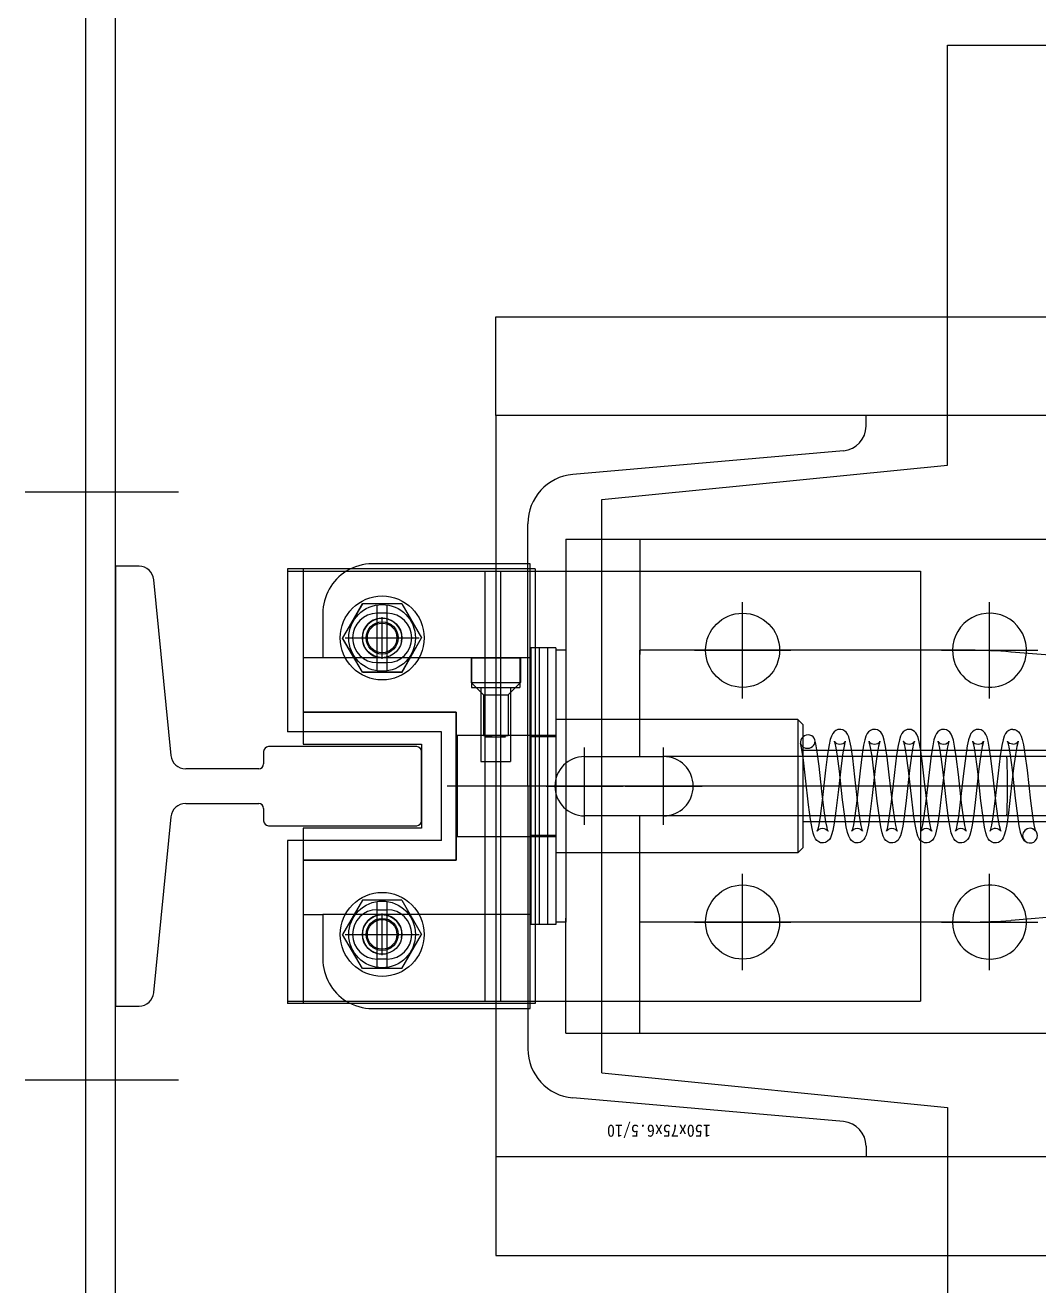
# Model space of a CAD drawing. Header units: millimetres. Extents: x -47382 to 204618, y -51045 to 127155.
# Drawn here: x 137645.2 to 137850.4, y 28270.8 to 28525.9 of the extents above; entities that cross this region are included whole.
import ezdxf

# ---------------------------------------------------------------- set-up
doc = ezdxf.new("R2010")
doc.units = ezdxf.units.MM
doc.header["$LTSCALE"] = 300
doc.header["$MEASUREMENT"] = 0
doc.layers.get('0').update_dxf_attribs({"linetype": 'CONTINUOUS'})
doc.layers.add('A-DETL-PEN8', color=8, linetype='CONTINUOUS')
doc.styles.get("Standard").update_dxf_attribs({"font": ''})
doc.styles.get('Standard').set_extended_font_data('DotumChe')

# ---------------------------------------------------------------- blocks, each defined once
blk = doc.blocks.new('G$C69974227')
at = {"layer": 'A-DETL-PEN8'}
for p, q in [((2727.27, 3689.44, 51500), (2727.27, 4300.43, 51500)), ((2733.27, 3689.44, 51500), (2733.27, 4300.43, 51500)), ((2901.77, 4065.44, 51500), (2901.77, 4150.44, 51500)), ((2810.27, 4075.44, 51500), (2810.27, 4095.44, 51500)), ((2810.27, 4095.44, 51500), (5150.27, 4095.44, 51500)), ((5150.27, 4075.44, 51500), (2810.27, 4075.44, 51500)), ((2885.27, 4075.44, 51500), (2810.27, 4075.44, 51500)), ((2810.27, 4075.44, 51500), (2810.27, 3925.44, 51500)), ((2885.27, 4073.3, 51500), (2885.27, 4075.44, 51500)), ((2880.71, 4068.32, 51500), (2825.9, 4063.52, 51500)), ((2831.77, 4058.44, 51500), (2901.77, 4065.44, 51500)), ((2746.02, 4059.94, 51500), (2714.98, 4059.94, 51500)), ((2816.77, 4000.44, 51500), (2816.77, 4053.56, 51500)), ((2824.47, 4050.44, 51500), (2824.47, 4043.94, 51500)), ((2824.47, 4050.44, 51500), (2839.47, 4050.44, 51500)), ((2839.47, 4050.44, 51500), (2839.47, 4043.94, 51500)), ((2839.47, 4050.44, 51500), (2924.47, 4050.44, 51500)), ((2733.27, 4044.94, 51500), (2733.27, 3955.94, 51500)), ((2738.05, 4044.94, 51500), (2733.27, 4044.94, 51500)), ((2771.27, 4044.44, 51500), (2768.07, 4044.44, 51500)), ((2768.07, 4044.44, 51500), (2768.07, 4043.94, 51500)), ((2768.07, 4043.94, 51500), (2808.07, 4043.94, 51500)), ((2768.07, 4043.94, 51500), (2768.07, 4011.44, 51500)), ((2780.91, 4044.44, 51500), (2771.27, 4044.44, 51500)), ((2771.27, 4044.44, 51500), (2771.27, 4043.94, 51500)), ((2771.27, 4043.94, 51500), (2771.27, 4011.44, 51500)), ((2817.27, 4044.44, 51500), (2780.91, 4044.44, 51500)), ((2817.27, 4045.44, 51500), (2785.27, 4045.44, 51500)), ((2808.07, 4043.94, 51500), (2808.07, 3956.94, 51500)), ((2808.07, 4043.94, 51500), (2896.27, 4043.94, 51500)), ((2811.27, 4043.94, 51500), (2811.27, 3956.94, 51500)), ((2817.27, 4043.94, 51500), (2817.27, 4045.44, 51500)), ((2818.27, 4044.44, 51500), (2817.27, 4044.44, 51500)), ((2817.27, 3956.94, 51500), (2817.27, 4043.94, 51500)), ((2818.27, 4044.44, 51500), (2818.27, 4043.94, 51500)), ((2818.27, 4043.94, 51500), (2818.27, 3956.94, 51500)), ((2824.47, 4043.94, 51500), (2824.47, 4027.12, 51500)), ((2839.47, 4043.94, 51500), (2839.47, 4027.12, 51500)), ((2896.27, 4043.94, 51500), (2896.27, 3956.94, 51500)), ((2744.51, 4006.65, 51500), (2741.03, 4042.23, 51500)), ((2783.27, 4037.37, 51500), (2779.27, 4030.44, 51500)), ((2783.24, 4037.35, 51500), (2779.27, 4030.41, 51500)), ((2783.24, 4037.35, 51500), (2791.24, 4037.38, 51500)), ((2791.27, 4037.37, 51500), (2783.27, 4037.37, 51500)), ((2786.27, 4023.94, 51500), (2786.27, 4036.94, 51500)), ((2788.27, 4023.94, 51500), (2788.27, 4036.94, 51500)), ((2791.24, 4037.38, 51500), (2795.27, 4030.47, 51500)), ((2791.27, 4037.37, 51500), (2795.27, 4030.44, 51500)), ((2860.27, 4018.19, 51500), (2860.27, 4037.69, 51500)), ((2910.27, 4018.19, 51500), (2910.27, 4037.69, 51500)), ((2775.27, 4035.44, 51500), (2775.27, 4026.44, 51500)), ((2788.27, 4035.44, 51500), (2786.27, 4035.44, 51500)), ((2787.27, 4026.21, 51500), (2787.27, 4034.66, 51500)), ((2783.27, 4023.51, 51500), (2779.27, 4030.44, 51500)), ((2783.3, 4023.49, 51500), (2779.27, 4030.41, 51500)), ((2779.77, 4030.44, 51500), (2792.77, 4030.44, 51500)), ((2781.77, 4030.44, 51500), (2794.77, 4030.44, 51500)), ((2783.04, 4030.44, 51500), (2791.49, 4030.44, 51500)), ((2791.27, 4023.51, 51500), (2795.27, 4030.44, 51500)), ((2791.3, 4023.52, 51500), (2795.27, 4030.47, 51500)), ((2810.27, 4028.54, 51500), (2810.27, 4003.34, 51500)), ((2819.07, 4028.44, 51500), (2817.37, 4028.44, 51500)), ((2817.37, 4028.44, 51500), (2817.37, 3972.44, 51500)), ((2820.77, 4028.44, 51500), (2819.07, 4028.44, 51500)), ((2819.07, 4028.44, 51500), (2819.07, 3972.44, 51500)), ((2819.07, 4028.44, 51500), (2819.07, 3972.44, 51500)), ((2820.77, 4028.44, 51500), (2820.77, 3972.44, 51500)), ((2820.77, 4028.44, 51500), (2820.77, 3972.44, 51500)), ((2822.47, 4028.44, 51500), (2820.77, 4028.44, 51500)), ((2822.47, 4028.44, 51500), (2822.47, 4001.97, 51500)), ((2775.27, 4026.44, 51500), (2771.27, 4026.44, 51500)), ((2771.27, 4026.44, 51500), (2771.27, 4015.44, 51500)), ((2817.27, 4026.44, 51500), (2775.27, 4026.44, 51500)), ((2805.27, 4026.44, 51500), (2805.27, 4021.44, 51500)), ((2805.37, 4026.44, 51500), (2814.8, 4026.44, 51500)), ((2805.37, 4026.44, 51500), (2805.37, 4020.44, 51500)), ((2814.8, 4026.44, 51500), (2815.17, 4026.44, 51500)), ((2815.17, 4026.44, 51500), (2815.17, 4020.44, 51500)), ((2815.27, 4026.44, 51500), (2815.27, 4021.44, 51500)), ((2822.47, 4027.94, 51500), (2822.47, 4013.62, 51500)), ((2824.47, 4027.94, 51500), (2822.47, 4027.94, 51500)), ((2824.47, 4027.94, 51500), (2824.47, 3987.25, 51500)), ((2839.47, 4006.44, 51500), (2839.47, 4027.94, 51500)), ((2896.27, 4027.94, 51500), (2839.47, 4027.94, 51500)), ((2850.52, 4027.94, 51500), (2870.02, 4027.94, 51500)), ((2906.31, 4027.94, 51500), (2896.27, 4027.94, 51500)), ((2900.52, 4027.94, 51500), (2920.02, 4027.94, 51500)), ((2940.47, 4025.44, 51500), (2914.62, 4027.59, 51500)), ((2791.27, 4023.51, 51500), (2783.27, 4023.51, 51500)), ((2783.3, 4023.49, 51500), (2791.3, 4023.52, 51500)), ((2786.27, 4025.44, 51500), (2788.27, 4025.44, 51500)), ((2807.77, 4018.94, 51500), (2805.27, 4021.44, 51500)), ((2805.27, 4021.44, 51500), (2814.66, 4021.44, 51500)), ((2805.88, 4021.44, 51500), (2815.27, 4021.44, 51500)), ((2812.77, 4018.94, 51500), (2815.27, 4021.44, 51500)), ((2805.37, 4020.44, 51500), (2814.8, 4020.44, 51500)), ((2807.27, 4020.44, 51500), (2807.27, 4005.44, 51500)), ((2807.27, 4019.44, 51500), (2807.27, 4010.69, 51500)), ((2807.77, 4018.94, 51500), (2807.77, 4010.69, 51500)), ((2807.77, 4018.94, 51500), (2812.46, 4018.94, 51500)), ((2808.08, 4018.94, 51500), (2812.77, 4018.94, 51500)), ((2812.77, 4018.94, 51500), (2812.77, 4010.69, 51500)), ((2813.27, 4020.44, 51500), (2813.27, 4005.44, 51500)), ((2813.27, 4019.44, 51500), (2813.27, 4010.69, 51500)), ((2814.8, 4020.44, 51500), (2815.17, 4020.44, 51500)), ((2771.27, 4015.44, 51500), (2802.27, 4015.44, 51500)), ((2771.27, 4015.44, 51500), (2771.27, 4011.44, 51500)), ((2802.27, 4015.44, 51500), (2771.27, 4015.44, 51500)), ((2802.27, 4015.44, 51500), (2802.27, 3985.44, 51500)), ((2802.27, 3985.44, 51500), (2802.27, 4015.44, 51500)), ((2822.47, 4013.94, 51500), (2822.47, 4006.91, 51500)), ((2871.47, 4013.94, 51500), (2822.47, 4013.94, 51500)), ((2822.47, 4013.62, 51500), (2822.47, 4001.97, 51500)), ((2871.47, 4013.94, 51500), (2871.47, 3993.97, 51500)), ((2872.47, 4012.94, 51500), (2871.47, 4013.94, 51500)), ((2799.27, 4011.44, 51500), (2768.07, 4011.44, 51500)), ((2771.27, 4011.44, 51500), (2771.27, 4008.94, 51500)), ((2799.27, 3989.44, 51500), (2799.27, 4011.44, 51500)), ((2807.77, 4010.69, 51500), (2802.27, 4010.69, 51500)), ((2822.47, 4010.69, 51500), (2802.47, 4010.69, 51500)), ((2802.47, 4010.69, 51500), (2802.47, 4005.35, 51500)), ((2807.77, 4010.69, 51500), (2808.08, 4010.62, 51500)), ((2807.79, 4010.68, 51500), (2807.77, 4010.69, 51500)), ((2807.77, 4010.69, 51500), (2807.77, 4010.69, 51500)), ((2808.92, 4010.47, 51500), (2807.79, 4010.68, 51500)), ((2808.08, 4010.62, 51500), (2809.26, 4010.43, 51500)), ((2812.46, 4010.62, 51500), (2811.28, 4010.43, 51500)), ((2811.62, 4010.47, 51500), (2812.75, 4010.68, 51500)), ((2812.77, 4010.69, 51500), (2812.46, 4010.62, 51500)), ((2812.75, 4010.68, 51500), (2812.77, 4010.69, 51500)), ((2812.77, 4010.69, 51500), (2812.77, 4010.69, 51500)), ((2817.27, 4010.69, 51500), (2812.77, 4010.69, 51500)), ((2872.47, 4012.94, 51500), (2872.47, 4006.43, 51500)), ((2878.25, 4010.58, 51500), (2878.03, 4009.86, 51500)), ((2878.52, 4011.11, 51500), (2878.25, 4010.58, 51500)), ((2878.79, 4011.44, 51500), (2878.52, 4011.11, 51500)), ((2879.17, 4011.73, 51500), (2878.79, 4011.44, 51500)), ((2879.57, 4011.89, 51500), (2879.17, 4011.73, 51500)), ((2879.97, 4011.94, 51500), (2879.57, 4011.89, 51500)), ((2880.17, 4011.93, 51500), (2879.97, 4011.94, 51500)), ((2880.58, 4011.82, 51500), (2880.17, 4011.93, 51500)), ((2880.97, 4011.6, 51500), (2880.58, 4011.82, 51500)), ((2881.25, 4011.34, 51500), (2880.97, 4011.6, 51500)), ((2881.5, 4010.98, 51500), (2881.25, 4011.34, 51500)), ((2881.75, 4010.4, 51500), (2881.5, 4010.98, 51500)), ((2885.25, 4010.58, 51500), (2885.02, 4009.84, 51500)), ((2885.52, 4011.11, 51500), (2885.25, 4010.58, 51500)), ((2885.79, 4011.44, 51500), (2885.52, 4011.11, 51500)), ((2886.17, 4011.73, 51500), (2885.79, 4011.44, 51500)), ((2886.57, 4011.89, 51500), (2886.17, 4011.73, 51500)), ((2886.97, 4011.94, 51500), (2886.57, 4011.89, 51500)), ((2887.17, 4011.93, 51500), (2886.97, 4011.94, 51500)), ((2887.58, 4011.82, 51500), (2887.17, 4011.93, 51500)), ((2887.97, 4011.6, 51500), (2887.58, 4011.82, 51500)), ((2888.25, 4011.34, 51500), (2887.97, 4011.6, 51500)), ((2888.5, 4010.98, 51500), (2888.25, 4011.34, 51500)), ((2888.72, 4010.48, 51500), (2888.5, 4010.98, 51500)), ((2892.25, 4010.58, 51500), (2892.02, 4009.84, 51500)), ((2892.52, 4011.11, 51500), (2892.25, 4010.58, 51500)), ((2892.79, 4011.44, 51500), (2892.52, 4011.11, 51500)), ((2893.17, 4011.73, 51500), (2892.79, 4011.44, 51500)), ((2893.57, 4011.89, 51500), (2893.17, 4011.73, 51500)), ((2893.97, 4011.94, 51500), (2893.57, 4011.89, 51500)), ((2894.37, 4011.89, 51500), (2893.97, 4011.94, 51500)), ((2894.77, 4011.73, 51500), (2894.37, 4011.89, 51500)), ((2895.05, 4011.53, 51500), (2894.77, 4011.73, 51500)), ((2895.33, 4011.24, 51500), (2895.05, 4011.53, 51500)), ((2895.55, 4010.87, 51500), (2895.33, 4011.24, 51500)), ((2895.79, 4010.28, 51500), (2895.55, 4010.87, 51500)), ((2899.25, 4010.58, 51500), (2899.02, 4009.84, 51500)), ((2899.52, 4011.11, 51500), (2899.25, 4010.58, 51500)), ((2899.79, 4011.44, 51500), (2899.52, 4011.11, 51500)), ((2900.17, 4011.73, 51500), (2899.79, 4011.44, 51500)), ((2900.57, 4011.89, 51500), (2900.17, 4011.73, 51500)), ((2900.97, 4011.94, 51500), (2900.57, 4011.89, 51500)), ((2901.17, 4011.93, 51500), (2900.97, 4011.94, 51500)), ((2901.58, 4011.82, 51500), (2901.17, 4011.93, 51500)), ((2901.97, 4011.6, 51500), (2901.58, 4011.82, 51500)), ((2902.25, 4011.34, 51500), (2901.97, 4011.6, 51500)), ((2902.5, 4010.98, 51500), (2902.25, 4011.34, 51500)), ((2902.72, 4010.48, 51500), (2902.5, 4010.98, 51500)), ((2906.25, 4010.58, 51500), (2906.02, 4009.84, 51500)), ((2906.5, 4011.07, 51500), (2906.25, 4010.58, 51500)), ((2906.79, 4011.44, 51500), (2906.5, 4011.07, 51500)), ((2907.17, 4011.73, 51500), (2906.79, 4011.44, 51500)), ((2907.57, 4011.89, 51500), (2907.17, 4011.73, 51500)), ((2907.97, 4011.94, 51500), (2907.57, 4011.89, 51500)), ((2908.17, 4011.93, 51500), (2907.97, 4011.94, 51500)), ((2908.58, 4011.82, 51500), (2908.17, 4011.93, 51500)), ((2908.97, 4011.6, 51500), (2908.58, 4011.82, 51500)), ((2909.33, 4011.24, 51500), (2908.97, 4011.6, 51500)), ((2909.55, 4010.88, 51500), (2909.33, 4011.24, 51500)), ((2909.76, 4010.38, 51500), (2909.55, 4010.88, 51500)), ((2913.25, 4010.58, 51500), (2913.02, 4009.84, 51500)), ((2913.52, 4011.11, 51500), (2913.25, 4010.58, 51500)), ((2913.79, 4011.44, 51500), (2913.52, 4011.11, 51500)), ((2914.17, 4011.73, 51500), (2913.79, 4011.44, 51500)), ((2914.57, 4011.89, 51500), (2914.17, 4011.73, 51500)), ((2914.97, 4011.94, 51500), (2914.57, 4011.89, 51500)), ((2914.97, 4011.94, 51500), (2915.37, 4011.89, 51500)), ((2915.37, 4011.89, 51500), (2915.77, 4011.73, 51500)), ((2915.77, 4011.73, 51500), (2916.15, 4011.44, 51500)), ((2916.15, 4011.44, 51500), (2916.42, 4011.11, 51500)), ((2916.42, 4011.11, 51500), (2916.68, 4010.58, 51500)), ((2916.68, 4010.58, 51500), (2916.9, 4009.89, 51500)), ((2794.27, 4008.44, 51500), (2764.27, 4008.44, 51500)), ((2771.27, 4008.94, 51500), (2795.27, 4008.94, 51500)), ((2795.27, 4008.94, 51500), (2795.27, 3991.94, 51500)), ((2808.29, 4010.44, 51500), (2812.25, 4010.44, 51500)), ((2808.29, 4010.44, 51500), (2812.25, 4010.44, 51500)), ((2808.29, 4010.44, 51500), (2812.25, 4010.44, 51500)), ((2810.14, 4010.38, 51500), (2808.92, 4010.47, 51500)), ((2809.26, 4010.43, 51500), (2810.4, 4010.38, 51500)), ((2811.28, 4010.43, 51500), (2810.14, 4010.38, 51500)), ((2810.4, 4010.38, 51500), (2811.62, 4010.47, 51500)), ((2819.07, 4010.44, 51500), (2817.37, 4010.44, 51500)), ((2820.77, 4010.44, 51500), (2819.07, 4010.44, 51500)), ((2822.47, 4010.44, 51500), (2820.77, 4010.44, 51500)), ((2828.27, 3992.64, 51500), (2828.27, 4008.24, 51500)), ((2844.27, 3992.64, 51500), (2844.27, 4008.24, 51500)), ((2872.07, 4008.87, 51500), (2872.02, 4009.07, 51500)), ((2872.27, 4007.84, 51500), (2872.07, 4008.87, 51500)), ((2875.11, 4008.99, 51500), (2874.92, 4009.82, 51500)), ((2875.38, 4007.42, 51500), (2875.11, 4008.99, 51500)), ((2877.79, 4008.79, 51500), (2877.49, 4006.91, 51500)), ((2878.03, 4009.86, 51500), (2877.79, 4008.79, 51500)), ((2878.88, 4009.52, 51500), (2878.88, 4009.5, 51500)), ((2878.88, 4009.51, 51500), (2878.88, 4009.52, 51500)), ((2878.89, 4009.48, 51500), (2878.88, 4009.51, 51500)), ((2878.88, 4009.5, 51500), (2878.98, 4009.37, 51500)), ((2879, 4009.13, 51500), (2878.89, 4009.48, 51500)), ((2878.98, 4009.37, 51500), (2879.3, 4009.11, 51500)), ((2879.2, 4008.23, 51500), (2879, 4009.13, 51500)), ((2879.48, 4006.48, 51500), (2879.2, 4008.23, 51500)), ((2879.3, 4009.11, 51500), (2879.63, 4008.98, 51500)), ((2879.63, 4008.98, 51500), (2879.97, 4008.94, 51500)), ((2879.97, 4008.94, 51500), (2880.31, 4008.98, 51500)), ((2880.31, 4008.98, 51500), (2880.63, 4009.11, 51500)), ((2880.81, 4008.57, 51500), (2880.57, 4007.2, 51500)), ((2880.63, 4009.11, 51500), (2880.96, 4009.37, 51500)), ((2880.98, 4009.28, 51500), (2880.81, 4008.57, 51500)), ((2880.96, 4009.37, 51500), (2881.05, 4009.5, 51500)), ((2881.05, 4009.5, 51500), (2880.98, 4009.28, 51500)), ((2881.06, 4009.52, 51500), (2881.05, 4009.5, 51500)), ((2881.05, 4009.5, 51500), (2881.06, 4009.52, 51500)), ((2881.99, 4009.55, 51500), (2881.75, 4010.4, 51500)), ((2882.23, 4008.36, 51500), (2881.99, 4009.55, 51500)), ((2882.56, 4006.1, 51500), (2882.23, 4008.36, 51500)), ((2884.78, 4008.72, 51500), (2884.49, 4006.89, 51500)), ((2885.02, 4009.84, 51500), (2884.78, 4008.72, 51500)), ((2885.88, 4009.51, 51500), (2885.88, 4009.52, 51500)), ((2885.88, 4009.52, 51500), (2885.88, 4009.5, 51500)), ((2885.89, 4009.48, 51500), (2885.88, 4009.51, 51500)), ((2885.88, 4009.5, 51500), (2885.98, 4009.37, 51500)), ((2885.99, 4009.17, 51500), (2885.89, 4009.48, 51500)), ((2885.98, 4009.37, 51500), (2886.3, 4009.11, 51500)), ((2886.19, 4008.26, 51500), (2885.99, 4009.17, 51500)), ((2886.48, 4006.53, 51500), (2886.19, 4008.26, 51500)), ((2886.3, 4009.11, 51500), (2886.63, 4008.98, 51500)), ((2886.63, 4008.98, 51500), (2886.97, 4008.94, 51500)), ((2886.97, 4008.94, 51500), (2887.31, 4008.98, 51500)), ((2887.31, 4008.98, 51500), (2887.63, 4009.11, 51500)), ((2887.8, 4008.52, 51500), (2887.52, 4006.94, 51500)), ((2887.63, 4009.11, 51500), (2887.96, 4009.37, 51500)), ((2887.97, 4009.24, 51500), (2887.8, 4008.52, 51500)), ((2887.96, 4009.37, 51500), (2888.05, 4009.5, 51500)), ((2888.05, 4009.5, 51500), (2887.97, 4009.24, 51500)), ((2888.06, 4009.52, 51500), (2888.05, 4009.5, 51500)), ((2888.05, 4009.5, 51500), (2888.06, 4009.52, 51500)), ((2888.95, 4009.72, 51500), (2888.72, 4010.48, 51500)), ((2889.2, 4008.49, 51500), (2888.95, 4009.72, 51500)), ((2889.53, 4006.32, 51500), (2889.2, 4008.49, 51500)), ((2891.77, 4008.65, 51500), (2891.46, 4006.7, 51500)), ((2892.02, 4009.84, 51500), (2891.77, 4008.65, 51500)), ((2892.88, 4009.52, 51500), (2892.88, 4009.5, 51500)), ((2892.88, 4009.51, 51500), (2892.88, 4009.52, 51500)), ((2892.89, 4009.48, 51500), (2892.88, 4009.51, 51500)), ((2892.88, 4009.5, 51500), (2892.98, 4009.37, 51500)), ((2892.99, 4009.17, 51500), (2892.89, 4009.48, 51500)), ((2892.98, 4009.37, 51500), (2893.3, 4009.11, 51500)), ((2893.18, 4008.31, 51500), (2892.99, 4009.17, 51500)), ((2893.47, 4006.59, 51500), (2893.18, 4008.31, 51500)), ((2893.3, 4009.11, 51500), (2893.63, 4008.98, 51500)), ((2893.63, 4008.98, 51500), (2893.97, 4008.94, 51500)), ((2893.97, 4008.94, 51500), (2894.31, 4008.98, 51500)), ((2894.31, 4008.98, 51500), (2894.63, 4009.11, 51500)), ((2894.77, 4008.38, 51500), (2894.48, 4006.66, 51500)), ((2894.63, 4009.11, 51500), (2894.96, 4009.37, 51500)), ((2894.97, 4009.24, 51500), (2894.77, 4008.38, 51500)), ((2894.96, 4009.37, 51500), (2895.05, 4009.5, 51500)), ((2895.05, 4009.5, 51500), (2894.97, 4009.24, 51500)), ((2895.05, 4009.5, 51500), (2895.06, 4009.52, 51500)), ((2895.06, 4009.52, 51500), (2895.05, 4009.5, 51500)), ((2896.02, 4009.42, 51500), (2895.79, 4010.28, 51500)), ((2896.28, 4008.01, 51500), (2896.02, 4009.42, 51500)), ((2896.63, 4005.6, 51500), (2896.28, 4008.01, 51500)), ((2898.76, 4008.61, 51500), (2898.45, 4006.66, 51500)), ((2899.02, 4009.84, 51500), (2898.76, 4008.61, 51500)), ((2899.88, 4009.51, 51500), (2899.88, 4009.52, 51500)), ((2899.88, 4009.52, 51500), (2899.88, 4009.5, 51500)), ((2899.89, 4009.48, 51500), (2899.88, 4009.51, 51500)), ((2899.88, 4009.5, 51500), (2899.98, 4009.37, 51500)), ((2900.01, 4009.09, 51500), (2899.89, 4009.48, 51500)), ((2899.98, 4009.37, 51500), (2900.3, 4009.11, 51500)), ((2900.21, 4008.15, 51500), (2900.01, 4009.09, 51500)), ((2900.49, 4006.39, 51500), (2900.21, 4008.15, 51500)), ((2900.3, 4009.11, 51500), (2900.63, 4008.98, 51500)), ((2900.63, 4008.98, 51500), (2900.97, 4008.94, 51500)), ((2900.97, 4008.94, 51500), (2901.4, 4009.01, 51500)), ((2901.4, 4009.01, 51500), (2901.78, 4009.21, 51500)), ((2901.78, 4008.42, 51500), (2901.5, 4006.76, 51500)), ((2901.78, 4009.21, 51500), (2901.96, 4009.37, 51500)), ((2901.97, 4009.24, 51500), (2901.78, 4008.42, 51500)), ((2901.96, 4009.37, 51500), (2902.06, 4009.5, 51500)), ((2902.06, 4009.5, 51500), (2901.97, 4009.24, 51500)), ((2902.06, 4009.52, 51500), (2902.06, 4009.5, 51500)), ((2902.06, 4009.5, 51500), (2902.06, 4009.52, 51500)), ((2902.95, 4009.73, 51500), (2902.72, 4010.48, 51500)), ((2903.19, 4008.56, 51500), (2902.95, 4009.73, 51500)), ((2903.51, 4006.46, 51500), (2903.19, 4008.56, 51500)), ((2905.76, 4008.63, 51500), (2905.44, 4006.56, 51500)), ((2906.02, 4009.84, 51500), (2905.76, 4008.63, 51500)), ((2906.88, 4009.51, 51500), (2906.88, 4009.52, 51500)), ((2906.88, 4009.52, 51500), (2906.88, 4009.5, 51500)), ((2906.89, 4009.48, 51500), (2906.88, 4009.51, 51500)), ((2906.88, 4009.5, 51500), (2906.98, 4009.37, 51500)), ((2907.01, 4009.09, 51500), (2906.89, 4009.48, 51500)), ((2906.98, 4009.37, 51500), (2907.3, 4009.11, 51500)), ((2907.21, 4008.18, 51500), (2907.01, 4009.09, 51500)), ((2907.49, 4006.4, 51500), (2907.21, 4008.18, 51500)), ((2907.3, 4009.11, 51500), (2907.63, 4008.98, 51500)), ((2907.63, 4008.98, 51500), (2907.97, 4008.94, 51500)), ((2907.97, 4008.94, 51500), (2908.31, 4008.98, 51500)), ((2908.31, 4008.98, 51500), (2908.64, 4009.11, 51500)), ((2908.79, 4008.48, 51500), (2908.51, 4006.85, 51500)), ((2908.64, 4009.11, 51500), (2908.9, 4009.31, 51500)), ((2908.97, 4009.24, 51500), (2908.79, 4008.48, 51500)), ((2908.9, 4009.31, 51500), (2909.04, 4009.48, 51500)), ((2909.06, 4009.5, 51500), (2908.97, 4009.24, 51500)), ((2909.04, 4009.48, 51500), (2909.06, 4009.5, 51500)), ((2909.06, 4009.5, 51500), (2909.06, 4009.52, 51500)), ((2909.06, 4009.52, 51500), (2909.06, 4009.5, 51500)), ((2909.98, 4009.58, 51500), (2909.76, 4010.38, 51500)), ((2910.23, 4008.34, 51500), (2909.98, 4009.58, 51500)), ((2910.56, 4006.09, 51500), (2910.23, 4008.34, 51500)), ((2912.77, 4008.64, 51500), (2912.44, 4006.58, 51500)), ((2913.02, 4009.84, 51500), (2912.77, 4008.64, 51500)), ((2913.88, 4009.5, 51500), (2913.88, 4009.52, 51500)), ((2913.88, 4009.52, 51500), (2913.88, 4009.5, 51500)), ((2913.98, 4009.37, 51500), (2913.88, 4009.5, 51500)), ((2913.88, 4009.5, 51500), (2913.98, 4009.23, 51500)), ((2914.3, 4009.11, 51500), (2913.98, 4009.37, 51500)), ((2913.98, 4009.23, 51500), (2914.17, 4008.41, 51500)), ((2914.17, 4008.41, 51500), (2914.45, 4006.73, 51500)), ((2914.63, 4008.98, 51500), (2914.3, 4009.11, 51500)), ((2914.97, 4008.94, 51500), (2914.63, 4008.98, 51500)), ((2914.97, 4008.94, 51500), (2915.31, 4008.98, 51500)), ((2915.31, 4008.98, 51500), (2915.63, 4009.11, 51500)), ((2915.78, 4008.44, 51500), (2915.52, 4006.88, 51500)), ((2915.63, 4009.11, 51500), (2915.96, 4009.37, 51500)), ((2915.97, 4009.24, 51500), (2915.78, 4008.44, 51500)), ((2915.96, 4009.37, 51500), (2916.06, 4009.5, 51500)), ((2916.06, 4009.5, 51500), (2915.97, 4009.24, 51500)), ((2916.06, 4009.52, 51500), (2916.06, 4009.5, 51500)), ((2916.06, 4009.5, 51500), (2916.06, 4009.52, 51500)), ((2916.9, 4009.89, 51500), (2917.15, 4008.79, 51500)), ((2917.15, 4008.79, 51500), (2917.45, 4006.91, 51500)), ((2763.27, 4007.44, 51500), (2763.27, 4004.94, 51500)), ((2795.27, 4000.44, 51500), (2795.27, 4007.44, 51500)), ((2807.27, 4005.44, 51500), (2813.04, 4005.44, 51500)), ((2813.04, 4005.44, 51500), (2813.27, 4005.44, 51500)), ((2822.47, 4006.91, 51500), (2822.47, 3986.94, 51500)), ((2828.27, 4006.44, 51500), (2844.27, 4006.44, 51500)), ((2906.31, 4006.44, 51500), (2844.27, 4006.44, 51500)), ((2871.47, 4006.91, 51500), (2871.47, 3986.94, 51500)), ((2872.59, 4005.7, 51500), (2872.27, 4007.84, 51500)), ((2977.47, 4007.69, 51500), (2872.47, 4007.69, 51500)), ((2872.47, 4006.43, 51500), (2872.47, 3987.94, 51500)), ((2873.03, 4002.07, 51500), (2872.59, 4005.7, 51500)), ((2875.77, 4004.46, 51500), (2875.38, 4007.42, 51500)), ((2877.49, 4006.91, 51500), (2877.08, 4003.71, 51500)), ((2879.87, 4003.45, 51500), (2879.48, 4006.48, 51500)), ((2880.57, 4007.2, 51500), (2880.2, 4004.55, 51500)), ((2883.01, 4002.35, 51500), (2882.56, 4006.1, 51500)), ((2884.49, 4006.89, 51500), (2884.06, 4003.56, 51500)), ((2886.87, 4003.45, 51500), (2886.48, 4006.53, 51500)), ((2887.52, 4006.94, 51500), (2887.14, 4004.01, 51500)), ((2889.97, 4002.75, 51500), (2889.53, 4006.32, 51500)), ((2891.46, 4006.7, 51500), (2891.02, 4003.2, 51500)), ((2893.84, 4003.67, 51500), (2893.47, 4006.59, 51500)), ((2894.48, 4006.66, 51500), (2894.09, 4003.58, 51500)), ((2897.13, 4001.35, 51500), (2896.63, 4005.6, 51500)), ((2898.45, 4006.66, 51500), (2898.03, 4003.24, 51500)), ((2900.89, 4003.25, 51500), (2900.49, 4006.39, 51500)), ((2901.5, 4006.76, 51500), (2901.12, 4003.88, 51500)), ((2903.97, 4002.78, 51500), (2903.51, 4006.46, 51500)), ((2905.44, 4006.56, 51500), (2905, 4003.01, 51500)), ((2913.81, 4006.44, 51500), (2906.31, 4006.44, 51500)), ((2907.88, 4003.39, 51500), (2907.49, 4006.4, 51500)), ((2908.51, 4006.85, 51500), (2908.13, 4003.93, 51500)), ((2911.02, 4002.28, 51500), (2910.56, 4006.09, 51500)), ((2912.44, 4006.58, 51500), (2912.01, 4003.06, 51500)), ((2924.47, 4006.44, 51500), (2913.81, 4006.44, 51500)), ((2914.45, 4006.73, 51500), (2914.84, 4003.73, 51500)), ((2915.52, 4006.88, 51500), (2915.15, 4004.08, 51500)), ((2917.45, 4006.91, 51500), (2917.86, 4003.68, 51500)), ((2762.27, 4003.94, 51500), (2747.49, 4003.94, 51500)), ((2802.47, 4005.35, 51500), (2802.47, 3990.19, 51500)), ((2876.34, 3999.43, 51500), (2875.77, 4004.46, 51500)), ((2877.08, 4003.71, 51500), (2876.38, 3997.52, 51500)), ((2880.2, 4004.55, 51500), (2879.66, 3999.78, 51500)), ((2880.52, 3997.65, 51500), (2879.87, 4003.45, 51500)), ((2884.06, 4003.56, 51500), (2883.38, 3997.5, 51500)), ((2887.14, 4004.01, 51500), (2886.52, 3998.56, 51500)), ((2887.55, 3997.42, 51500), (2886.87, 4003.45, 51500)), ((2891.02, 4003.2, 51500), (2890.35, 3997.3, 51500)), ((2894.09, 4003.58, 51500), (2893.41, 3997.57, 51500)), ((2894.51, 3997.82, 51500), (2893.84, 4003.67, 51500)), ((2898.03, 4003.24, 51500), (2897.37, 3997.39, 51500)), ((2901.12, 4003.88, 51500), (2900.49, 3998.29, 51500)), ((2901.58, 3997.14, 51500), (2900.89, 4003.25, 51500)), ((2905, 4003.01, 51500), (2904.35, 3997.23, 51500)), ((2908.13, 4003.93, 51500), (2907.5, 3998.37, 51500)), ((2908.54, 3997.49, 51500), (2907.88, 4003.39, 51500)), ((2912.01, 4003.06, 51500), (2911.36, 3997.38, 51500)), ((2915.15, 4004.08, 51500), (2914.55, 3998.85, 51500)), ((2914.84, 4003.73, 51500), (2915.48, 3998.03, 51500)), ((2917.86, 4003.68, 51500), (2918.57, 3997.47, 51500)), ((2795.27, 3993.44, 51500), (2795.27, 4000.44, 51500)), ((2824.47, 4000.44, 51500), (2800.47, 4000.44, 51500)), ((2998.47, 4000.44, 51500), (2806.47, 4000.44, 51500)), ((2816.77, 4000.44, 51500), (2816.77, 3947.31, 51500)), ((2820.47, 4000.44, 51500), (2836.07, 4000.44, 51500)), ((2822.47, 4001.97, 51500), (2822.47, 3998.9, 51500)), ((2822.47, 4001.97, 51500), (2822.47, 3998.9, 51500)), ((2836.47, 4000.44, 51500), (2852.07, 4000.44, 51500)), ((2873.64, 3996.64, 51500), (2873.03, 4002.07, 51500)), ((2883.63, 3996.92, 51500), (2883.01, 4002.35, 51500)), ((2890.61, 3997.08, 51500), (2889.97, 4002.75, 51500)), ((2897.7, 3996.36, 51500), (2897.13, 4001.35, 51500)), ((2904.61, 3997.09, 51500), (2903.97, 4002.78, 51500)), ((2911.64, 3996.84, 51500), (2911.02, 4002.28, 51500)), ((2822.47, 3998.9, 51500), (2822.47, 3972.94, 51500)), ((2822.47, 3998.9, 51500), (2822.47, 3972.44, 51500)), ((2876.8, 3995.52, 51500), (2876.34, 3999.43, 51500)), ((2879.66, 3999.78, 51500), (2879.15, 3995.47, 51500)), ((2886.52, 3998.56, 51500), (2886.06, 3994.78, 51500)), ((2894.94, 3994.3, 51500), (2894.51, 3997.82, 51500)), ((2900.49, 3998.29, 51500), (2900.06, 3994.78, 51500)), ((2907.5, 3998.37, 51500), (2907.06, 3994.78, 51500)), ((2914.55, 3998.85, 51500), (2914.1, 3995.05, 51500)), ((2915.48, 3998.03, 51500), (2915.92, 3994.46, 51500)), ((2747.49, 3996.94, 51500), (2762.27, 3996.94, 51500)), ((2763.27, 3995.94, 51500), (2763.27, 3993.44, 51500)), ((2874.03, 3993.7, 51500), (2873.64, 3996.64, 51500)), ((2876.38, 3997.52, 51500), (2875.98, 3994.39, 51500)), ((2877.14, 3993.22, 51500), (2876.8, 3995.52, 51500)), ((2879.15, 3995.47, 51500), (2878.8, 3992.96, 51500)), ((2880.94, 3994.3, 51500), (2880.52, 3997.65, 51500)), ((2883.38, 3997.5, 51500), (2882.98, 3994.41, 51500)), ((2884.01, 3994.05, 51500), (2883.63, 3996.92, 51500)), ((2887.97, 3994.1, 51500), (2887.55, 3997.42, 51500)), ((2890.35, 3997.3, 51500), (2889.98, 3994.41, 51500)), ((2891, 3994.12, 51500), (2890.61, 3997.08, 51500)), ((2893.41, 3997.57, 51500), (2892.99, 3994.25, 51500)), ((2897.37, 3997.39, 51500), (2896.98, 3994.39, 51500)), ((2898.06, 3993.71, 51500), (2897.7, 3996.36, 51500)), ((2901.99, 3993.97, 51500), (2901.58, 3997.14, 51500)), ((2904.35, 3997.23, 51500), (2903.96, 3994.22, 51500)), ((2904.99, 3994.14, 51500), (2904.61, 3997.09, 51500)), ((2908.97, 3994.11, 51500), (2908.54, 3997.49, 51500)), ((2911.36, 3997.38, 51500), (2910.96, 3994.26, 51500)), ((2912.03, 3993.93, 51500), (2911.64, 3996.84, 51500)), ((2918.57, 3997.47, 51500), (2918.96, 3994.41, 51500)), ((2741.03, 3958.65, 51500), (2744.51, 3994.23, 51500)), ((2844.27, 3994.44, 51500), (2828.27, 3994.44, 51500)), ((2839.47, 3987.25, 51500), (2839.47, 3994.44, 51500)), ((2906.31, 3994.44, 51500), (2844.27, 3994.44, 51500)), ((2977.47, 3993.19, 51500), (2872.47, 3993.19, 51500)), ((2874.33, 3991.87, 51500), (2874.03, 3993.7, 51500)), ((2875.98, 3994.39, 51500), (2875.7, 3992.64, 51500)), ((2877.36, 3992.05, 51500), (2877.14, 3993.22, 51500)), ((2878.8, 3992.96, 51500), (2878.53, 3991.5, 51500)), ((2881.27, 3992.22, 51500), (2880.94, 3994.3, 51500)), ((2882.98, 3994.41, 51500), (2882.7, 3992.64, 51500)), ((2884.28, 3992.46, 51500), (2884.01, 3994.05, 51500)), ((2886.06, 3994.78, 51500), (2885.73, 3992.55, 51500)), ((2888.27, 3992.2, 51500), (2887.97, 3994.1, 51500)), ((2889.71, 3992.71, 51500), (2889.51, 3991.79, 51500)), ((2889.98, 3994.41, 51500), (2889.71, 3992.71, 51500)), ((2891.28, 3992.46, 51500), (2891, 3994.12, 51500)), ((2892.99, 3994.25, 51500), (2892.7, 3992.36, 51500)), ((2895.25, 3992.32, 51500), (2894.94, 3994.3, 51500)), ((2896.7, 3992.65, 51500), (2896.51, 3991.78, 51500)), ((2896.98, 3994.39, 51500), (2896.7, 3992.65, 51500)), ((2898.31, 3992.31, 51500), (2898.06, 3993.71, 51500)), ((2900.06, 3994.78, 51500), (2899.73, 3992.52, 51500)), ((2902.29, 3992.09, 51500), (2901.99, 3993.97, 51500)), ((2903.96, 3994.22, 51500), (2903.68, 3992.54, 51500)), ((2905.27, 3992.47, 51500), (2904.99, 3994.14, 51500)), ((2913.81, 3994.44, 51500), (2906.31, 3994.44, 51500)), ((2907.06, 3994.78, 51500), (2906.73, 3992.52, 51500)), ((2909.28, 3992.17, 51500), (2908.97, 3994.11, 51500)), ((2910.96, 3994.26, 51500), (2910.68, 3992.56, 51500)), ((2912.28, 3992.42, 51500), (2912.03, 3993.93, 51500)), ((2913.75, 3992.69, 51500), (2913.5, 3991.38, 51500)), ((2914.1, 3995.05, 51500), (2913.75, 3992.69, 51500)), ((2924.47, 3994.44, 51500), (2913.81, 3994.44, 51500)), ((2915.92, 3994.46, 51500), (2916.23, 3992.44, 51500)), ((2918.96, 3994.41, 51500), (2919.24, 3992.64, 51500)), ((2764.27, 3992.44, 51500), (2794.27, 3992.44, 51500)), ((2771.27, 3991.94, 51500), (2771.27, 3989.44, 51500)), ((2795.27, 3991.94, 51500), (2771.27, 3991.94, 51500)), ((2817.27, 3990.19, 51500), (2802.27, 3990.19, 51500)), ((2822.47, 3990.19, 51500), (2802.47, 3990.19, 51500)), ((2819.07, 3990.44, 51500), (2817.37, 3990.44, 51500)), ((2820.77, 3990.44, 51500), (2819.07, 3990.44, 51500)), ((2822.47, 3990.44, 51500), (2820.77, 3990.44, 51500)), ((2874.55, 3990.92, 51500), (2874.33, 3991.87, 51500)), ((2874.76, 3990.3, 51500), (2874.55, 3990.92, 51500)), ((2875.02, 3989.77, 51500), (2874.76, 3990.3, 51500)), ((2875.38, 3991.37, 51500), (2875.48, 3991.5, 51500)), ((2875.39, 3991.4, 51500), (2875.38, 3991.36, 51500)), ((2875.38, 3991.36, 51500), (2875.38, 3991.37, 51500)), ((2875.38, 3991.36, 51500), (2875.38, 3991.36, 51500)), ((2875.49, 3991.71, 51500), (2875.39, 3991.4, 51500)), ((2875.48, 3991.5, 51500), (2875.8, 3991.76, 51500)), ((2875.7, 3992.64, 51500), (2875.49, 3991.71, 51500)), ((2875.8, 3991.76, 51500), (2876.13, 3991.89, 51500)), ((2876.13, 3991.89, 51500), (2876.47, 3991.94, 51500)), ((2876.47, 3991.94, 51500), (2876.81, 3991.89, 51500)), ((2876.81, 3991.89, 51500), (2877.14, 3991.76, 51500)), ((2877.14, 3991.76, 51500), (2877.4, 3991.56, 51500)), ((2877.49, 3991.57, 51500), (2877.36, 3992.05, 51500)), ((2877.4, 3991.56, 51500), (2877.54, 3991.4, 51500)), ((2877.55, 3991.4, 51500), (2877.49, 3991.57, 51500)), ((2877.54, 3991.4, 51500), (2877.56, 3991.37, 51500)), ((2877.56, 3991.36, 51500), (2877.55, 3991.4, 51500)), ((2877.56, 3991.37, 51500), (2877.56, 3991.36, 51500)), ((2877.56, 3991.36, 51500), (2877.56, 3991.36, 51500)), ((2878.29, 3990.6, 51500), (2878.05, 3990, 51500)), ((2878.53, 3991.5, 51500), (2878.29, 3990.6, 51500)), ((2881.52, 3991.04, 51500), (2881.27, 3992.22, 51500)), ((2881.75, 3990.3, 51500), (2881.52, 3991.04, 51500)), ((2882.02, 3989.77, 51500), (2881.75, 3990.3, 51500)), ((2882.38, 3991.37, 51500), (2882.48, 3991.5, 51500)), ((2882.39, 3991.4, 51500), (2882.38, 3991.36, 51500)), ((2882.38, 3991.36, 51500), (2882.38, 3991.37, 51500)), ((2882.38, 3991.36, 51500), (2882.38, 3991.36, 51500)), ((2882.49, 3991.71, 51500), (2882.39, 3991.4, 51500)), ((2882.48, 3991.5, 51500), (2882.8, 3991.76, 51500)), ((2882.7, 3992.64, 51500), (2882.49, 3991.71, 51500)), ((2882.8, 3991.76, 51500), (2883.13, 3991.89, 51500)), ((2883.13, 3991.89, 51500), (2883.47, 3991.94, 51500)), ((2883.47, 3991.94, 51500), (2883.81, 3991.89, 51500)), ((2883.81, 3991.89, 51500), (2884.14, 3991.76, 51500)), ((2884.14, 3991.76, 51500), (2884.46, 3991.5, 51500)), ((2884.47, 3991.64, 51500), (2884.28, 3992.46, 51500)), ((2884.46, 3991.5, 51500), (2884.56, 3991.37, 51500)), ((2884.56, 3991.37, 51500), (2884.47, 3991.64, 51500)), ((2884.56, 3991.37, 51500), (2884.56, 3991.36, 51500)), ((2884.56, 3991.36, 51500), (2884.56, 3991.37, 51500)), ((2885.26, 3990.5, 51500), (2885.05, 3990, 51500)), ((2885.49, 3991.33, 51500), (2885.26, 3990.5, 51500)), ((2885.73, 3992.55, 51500), (2885.49, 3991.33, 51500)), ((2888.52, 3991.03, 51500), (2888.27, 3992.2, 51500)), ((2888.75, 3990.3, 51500), (2888.52, 3991.03, 51500)), ((2889.02, 3989.77, 51500), (2888.75, 3990.3, 51500)), ((2889.38, 3991.37, 51500), (2889.48, 3991.5, 51500)), ((2889.39, 3991.4, 51500), (2889.38, 3991.36, 51500)), ((2889.38, 3991.36, 51500), (2889.38, 3991.37, 51500)), ((2889.38, 3991.36, 51500), (2889.38, 3991.36, 51500)), ((2889.51, 3991.79, 51500), (2889.39, 3991.4, 51500)), ((2889.48, 3991.5, 51500), (2889.8, 3991.76, 51500)), ((2889.8, 3991.76, 51500), (2890.13, 3991.89, 51500)), ((2890.13, 3991.89, 51500), (2890.47, 3991.94, 51500)), ((2890.47, 3991.94, 51500), (2890.81, 3991.89, 51500)), ((2890.81, 3991.89, 51500), (2891.13, 3991.76, 51500)), ((2891.13, 3991.76, 51500), (2891.46, 3991.5, 51500)), ((2891.47, 3991.64, 51500), (2891.28, 3992.46, 51500)), ((2891.46, 3991.5, 51500), (2891.56, 3991.37, 51500)), ((2891.56, 3991.37, 51500), (2891.47, 3991.64, 51500)), ((2891.56, 3991.37, 51500), (2891.56, 3991.36, 51500)), ((2891.56, 3991.36, 51500), (2891.56, 3991.37, 51500)), ((2892.22, 3990.4, 51500), (2892, 3989.9, 51500)), ((2892.45, 3991.15, 51500), (2892.22, 3990.4, 51500)), ((2892.7, 3992.36, 51500), (2892.45, 3991.15, 51500)), ((2895.52, 3991.06, 51500), (2895.25, 3992.32, 51500)), ((2895.75, 3990.3, 51500), (2895.52, 3991.06, 51500)), ((2896.02, 3989.77, 51500), (2895.75, 3990.3, 51500)), ((2896.38, 3991.37, 51500), (2896.48, 3991.5, 51500)), ((2896.39, 3991.4, 51500), (2896.38, 3991.36, 51500)), ((2896.38, 3991.36, 51500), (2896.38, 3991.37, 51500)), ((2896.38, 3991.36, 51500), (2896.38, 3991.36, 51500)), ((2896.51, 3991.78, 51500), (2896.39, 3991.4, 51500)), ((2896.48, 3991.5, 51500), (2896.8, 3991.76, 51500)), ((2896.8, 3991.76, 51500), (2897.13, 3991.89, 51500)), ((2897.13, 3991.89, 51500), (2897.47, 3991.94, 51500)), ((2897.47, 3991.94, 51500), (2897.81, 3991.89, 51500)), ((2897.81, 3991.89, 51500), (2898.13, 3991.76, 51500)), ((2898.13, 3991.76, 51500), (2898.46, 3991.5, 51500)), ((2898.47, 3991.62, 51500), (2898.31, 3992.31, 51500)), ((2898.46, 3991.5, 51500), (2898.56, 3991.37, 51500)), ((2898.56, 3991.37, 51500), (2898.47, 3991.62, 51500)), ((2898.56, 3991.37, 51500), (2898.56, 3991.36, 51500)), ((2898.56, 3991.36, 51500), (2898.56, 3991.37, 51500)), ((2899.25, 3990.47, 51500), (2899, 3989.9, 51500)), ((2899.49, 3991.32, 51500), (2899.25, 3990.47, 51500)), ((2899.73, 3992.52, 51500), (2899.49, 3991.32, 51500)), ((2902.53, 3991.02, 51500), (2902.29, 3992.09, 51500)), ((2902.75, 3990.3, 51500), (2902.53, 3991.02, 51500)), ((2903.02, 3989.77, 51500), (2902.75, 3990.3, 51500)), ((2903.38, 3991.37, 51500), (2903.48, 3991.5, 51500)), ((2903.39, 3991.4, 51500), (2903.38, 3991.36, 51500)), ((2903.38, 3991.36, 51500), (2903.38, 3991.37, 51500)), ((2903.38, 3991.36, 51500), (2903.38, 3991.36, 51500)), ((2903.49, 3991.71, 51500), (2903.39, 3991.4, 51500)), ((2903.48, 3991.5, 51500), (2903.8, 3991.76, 51500)), ((2903.68, 3992.54, 51500), (2903.49, 3991.71, 51500)), ((2903.8, 3991.76, 51500), (2904.13, 3991.89, 51500)), ((2904.13, 3991.89, 51500), (2904.47, 3991.94, 51500)), ((2904.47, 3991.94, 51500), (2904.81, 3991.89, 51500)), ((2904.81, 3991.89, 51500), (2905.13, 3991.76, 51500)), ((2905.13, 3991.76, 51500), (2905.46, 3991.5, 51500)), ((2905.46, 3991.65, 51500), (2905.27, 3992.47, 51500)), ((2905.56, 3991.37, 51500), (2905.46, 3991.65, 51500)), ((2905.46, 3991.5, 51500), (2905.55, 3991.37, 51500)), ((2905.55, 3991.37, 51500), (2905.56, 3991.36, 51500)), ((2905.56, 3991.36, 51500), (2905.56, 3991.37, 51500)), ((2906.26, 3990.5, 51500), (2906.05, 3990, 51500)), ((2906.48, 3991.3, 51500), (2906.26, 3990.5, 51500)), ((2906.73, 3992.52, 51500), (2906.48, 3991.3, 51500)), ((2909.52, 3991.03, 51500), (2909.28, 3992.17, 51500)), ((2909.75, 3990.3, 51500), (2909.52, 3991.03, 51500)), ((2910.02, 3989.77, 51500), (2909.75, 3990.3, 51500)), ((2910.38, 3991.37, 51500), (2910.44, 3991.45, 51500)), ((2910.39, 3991.4, 51500), (2910.38, 3991.36, 51500)), ((2910.38, 3991.36, 51500), (2910.38, 3991.37, 51500)), ((2910.38, 3991.36, 51500), (2910.38, 3991.36, 51500)), ((2910.49, 3991.71, 51500), (2910.39, 3991.4, 51500)), ((2910.44, 3991.45, 51500), (2910.66, 3991.67, 51500)), ((2910.68, 3992.56, 51500), (2910.49, 3991.71, 51500)), ((2910.66, 3991.67, 51500), (2910.96, 3991.84, 51500)), ((2910.96, 3991.84, 51500), (2911.3, 3991.93, 51500)), ((2911.3, 3991.93, 51500), (2911.47, 3991.94, 51500)), ((2911.47, 3991.94, 51500), (2911.81, 3991.89, 51500)), ((2911.81, 3991.89, 51500), (2912.13, 3991.76, 51500)), ((2912.13, 3991.76, 51500), (2912.46, 3991.5, 51500)), ((2912.47, 3991.64, 51500), (2912.28, 3992.42, 51500)), ((2912.46, 3991.5, 51500), (2912.55, 3991.37, 51500)), ((2912.55, 3991.37, 51500), (2912.47, 3991.64, 51500)), ((2912.55, 3991.37, 51500), (2912.56, 3991.36, 51500)), ((2912.56, 3991.36, 51500), (2912.55, 3991.37, 51500)), ((2913.26, 3990.5, 51500), (2913.05, 3990, 51500)), ((2913.5, 3991.38, 51500), (2913.26, 3990.5, 51500)), ((2916.23, 3992.44, 51500), (2916.49, 3991.15, 51500)), ((2916.49, 3991.15, 51500), (2916.72, 3990.4, 51500)), ((2916.72, 3990.4, 51500), (2916.94, 3989.9, 51500)), ((2918.81, 3991.89, 51500), (2918.47, 3991.94, 51500)), ((2919.13, 3991.76, 51500), (2918.81, 3991.89, 51500)), ((2919.46, 3991.5, 51500), (2919.13, 3991.76, 51500)), ((2919.24, 3992.64, 51500), (2919.45, 3991.71, 51500)), ((2919.45, 3991.71, 51500), (2919.55, 3991.4, 51500)), ((2919.55, 3991.37, 51500), (2919.46, 3991.5, 51500)), ((2919.55, 3991.4, 51500), (2919.56, 3991.36, 51500)), ((2919.56, 3991.36, 51500), (2919.55, 3991.37, 51500)), ((2919.56, 3991.36, 51500), (2919.56, 3991.36, 51500)), ((2768.07, 3989.44, 51500), (2768.07, 3956.94, 51500)), ((2799.27, 3989.44, 51500), (2768.07, 3989.44, 51500)), ((2771.27, 3989.44, 51500), (2771.27, 3956.94, 51500)), ((2771.27, 3989.44, 51500), (2771.27, 3985.44, 51500)), ((2872.47, 3987.94, 51500), (2871.47, 3986.94, 51500)), ((2875.29, 3989.44, 51500), (2875.02, 3989.77, 51500)), ((2875.67, 3989.15, 51500), (2875.29, 3989.44, 51500)), ((2876.07, 3988.99, 51500), (2875.67, 3989.15, 51500)), ((2876.47, 3988.94, 51500), (2876.07, 3988.99, 51500)), ((2876.67, 3988.95, 51500), (2876.47, 3988.94, 51500)), ((2877.08, 3989.05, 51500), (2876.67, 3988.95, 51500)), ((2877.47, 3989.28, 51500), (2877.08, 3989.05, 51500)), ((2877.83, 3989.64, 51500), (2877.47, 3989.28, 51500)), ((2878.05, 3990, 51500), (2877.83, 3989.64, 51500)), ((2882.29, 3989.44, 51500), (2882.02, 3989.77, 51500)), ((2882.67, 3989.15, 51500), (2882.29, 3989.44, 51500)), ((2883.07, 3988.99, 51500), (2882.67, 3989.15, 51500)), ((2883.47, 3988.94, 51500), (2883.07, 3988.99, 51500)), ((2883.67, 3988.95, 51500), (2883.47, 3988.94, 51500)), ((2884.08, 3989.05, 51500), (2883.67, 3988.95, 51500)), ((2884.47, 3989.28, 51500), (2884.08, 3989.05, 51500)), ((2884.83, 3989.64, 51500), (2884.47, 3989.28, 51500)), ((2885.05, 3990, 51500), (2884.83, 3989.64, 51500)), ((2889.29, 3989.44, 51500), (2889.02, 3989.77, 51500)), ((2889.67, 3989.15, 51500), (2889.29, 3989.44, 51500)), ((2890.07, 3988.99, 51500), (2889.67, 3989.15, 51500)), ((2890.47, 3988.94, 51500), (2890.07, 3988.99, 51500)), ((2890.67, 3988.95, 51500), (2890.47, 3988.94, 51500)), ((2891.08, 3989.05, 51500), (2890.67, 3988.95, 51500)), ((2891.47, 3989.28, 51500), (2891.08, 3989.05, 51500)), ((2891.74, 3989.54, 51500), (2891.47, 3989.28, 51500)), ((2892, 3989.9, 51500), (2891.74, 3989.54, 51500)), ((2896.29, 3989.44, 51500), (2896.02, 3989.77, 51500)), ((2896.67, 3989.15, 51500), (2896.29, 3989.44, 51500)), ((2897.07, 3988.99, 51500), (2896.67, 3989.15, 51500)), ((2897.47, 3988.94, 51500), (2897.07, 3988.99, 51500)), ((2897.67, 3988.95, 51500), (2897.47, 3988.94, 51500)), ((2898.08, 3989.05, 51500), (2897.67, 3988.95, 51500)), ((2898.47, 3989.28, 51500), (2898.08, 3989.05, 51500)), ((2898.75, 3989.54, 51500), (2898.47, 3989.28, 51500)), ((2899, 3989.9, 51500), (2898.75, 3989.54, 51500)), ((2903.29, 3989.44, 51500), (2903.02, 3989.77, 51500)), ((2903.67, 3989.15, 51500), (2903.29, 3989.44, 51500)), ((2904.07, 3988.99, 51500), (2903.67, 3989.15, 51500)), ((2904.47, 3988.94, 51500), (2904.07, 3988.99, 51500)), ((2904.67, 3988.95, 51500), (2904.47, 3988.94, 51500)), ((2905.08, 3989.05, 51500), (2904.67, 3988.95, 51500)), ((2905.47, 3989.28, 51500), (2905.08, 3989.05, 51500)), ((2905.83, 3989.64, 51500), (2905.47, 3989.28, 51500)), ((2906.05, 3990, 51500), (2905.83, 3989.64, 51500)), ((2910.29, 3989.44, 51500), (2910.02, 3989.77, 51500)), ((2910.67, 3989.15, 51500), (2910.29, 3989.44, 51500)), ((2911.07, 3988.99, 51500), (2910.67, 3989.15, 51500)), ((2911.47, 3988.94, 51500), (2911.07, 3988.99, 51500)), ((2911.67, 3988.95, 51500), (2911.47, 3988.94, 51500)), ((2912.08, 3989.05, 51500), (2911.67, 3988.95, 51500)), ((2912.47, 3989.28, 51500), (2912.08, 3989.05, 51500)), ((2912.83, 3989.64, 51500), (2912.47, 3989.28, 51500)), ((2913.05, 3990, 51500), (2912.83, 3989.64, 51500)), ((2916.94, 3989.9, 51500), (2917.19, 3989.54, 51500)), ((2917.19, 3989.54, 51500), (2917.47, 3989.28, 51500)), ((2917.47, 3989.28, 51500), (2917.86, 3989.05, 51500)), ((2917.86, 3989.05, 51500), (2918.27, 3988.95, 51500)), ((2918.27, 3988.95, 51500), (2918.47, 3988.94, 51500)), ((2771.27, 3985.44, 51500), (2771.27, 3974.44, 51500)), ((2802.27, 3985.44, 51500), (2771.27, 3985.44, 51500)), ((2771.27, 3985.44, 51500), (2802.27, 3985.44, 51500)), ((2871.47, 3986.94, 51500), (2822.47, 3986.94, 51500)), ((2824.47, 3987.25, 51500), (2824.47, 3972.94, 51500)), ((2839.47, 3972.94, 51500), (2839.47, 3987.25, 51500)), ((2860.27, 3963.19, 51500), (2860.27, 3982.69, 51500)), ((2910.27, 3963.19, 51500), (2910.27, 3982.69, 51500)), ((2783.27, 3977.37, 51500), (2779.27, 3970.44, 51500)), ((2791.27, 3977.37, 51500), (2783.27, 3977.37, 51500)), ((2791.27, 3977.37, 51500), (2795.27, 3970.44, 51500)), ((2786.27, 3963.94, 51500), (2786.27, 3976.94, 51500)), ((2786.27, 3975.44, 51500), (2788.27, 3975.44, 51500)), ((2788.27, 3963.94, 51500), (2788.27, 3976.94, 51500)), ((2940.47, 3975.44, 51500), (2914.62, 3973.28, 51500)), ((2771.27, 3974.44, 51500), (2775.27, 3974.44, 51500)), ((2817.27, 3974.44, 51500), (2775.27, 3974.44, 51500)), ((2775.27, 3974.44, 51500), (2775.27, 3965.44, 51500)), ((2787.27, 3966.21, 51500), (2787.27, 3974.66, 51500)), ((2819.07, 3972.44, 51500), (2817.37, 3972.44, 51500)), ((2820.77, 3972.44, 51500), (2819.07, 3972.44, 51500)), ((2822.47, 3972.44, 51500), (2820.77, 3972.44, 51500)), ((2824.47, 3972.94, 51500), (2822.47, 3972.94, 51500)), ((2824.47, 3956.94, 51500), (2824.47, 3973.75, 51500)), ((2839.47, 3956.94, 51500), (2839.47, 3973.75, 51500)), ((2896.27, 3972.94, 51500), (2839.47, 3972.94, 51500)), ((2850.52, 3972.94, 51500), (2870.02, 3972.94, 51500)), ((2906.31, 3972.94, 51500), (2896.27, 3972.94, 51500)), ((2900.52, 3972.94, 51500), (2920.02, 3972.94, 51500)), ((2783.27, 3963.51, 51500), (2779.27, 3970.44, 51500)), ((2779.77, 3970.44, 51500), (2792.77, 3970.44, 51500)), ((2781.77, 3970.44, 51500), (2794.77, 3970.44, 51500)), ((2783.04, 3970.44, 51500), (2791.49, 3970.44, 51500)), ((2791.27, 3963.51, 51500), (2795.27, 3970.44, 51500)), ((2788.27, 3965.44, 51500), (2786.27, 3965.44, 51500)), ((2791.27, 3963.51, 51500), (2783.27, 3963.51, 51500)), ((2768.07, 3956.94, 51500), (2808.07, 3956.94, 51500)), ((2768.07, 3956.94, 51500), (2768.07, 3956.44, 51500)), ((2771.27, 3956.94, 51500), (2771.27, 3956.44, 51500)), ((2808.07, 3956.94, 51500), (2896.27, 3956.94, 51500)), ((2817.27, 3955.44, 51500), (2817.27, 3956.94, 51500)), ((2818.27, 3956.94, 51500), (2818.27, 3956.44, 51500)), ((2824.47, 3950.44, 51500), (2824.47, 3956.94, 51500)), ((2839.47, 3950.44, 51500), (2839.47, 3956.94, 51500)), ((2733.27, 3955.94, 51500), (2738.05, 3955.94, 51500)), ((2771.27, 3956.44, 51500), (2768.07, 3956.44, 51500)), ((2780.91, 3956.44, 51500), (2771.27, 3956.44, 51500)), ((2817.27, 3956.44, 51500), (2780.91, 3956.44, 51500)), ((2785.27, 3955.44, 51500), (2817.27, 3955.44, 51500)), ((2818.27, 3956.44, 51500), (2817.27, 3956.44, 51500)), ((2824.47, 3950.44, 51500), (2839.47, 3950.44, 51500)), ((2839.47, 3950.44, 51500), (2924.47, 3950.44, 51500)), ((2831.77, 3942.44, 51500), (2901.77, 3935.44, 51500)), ((2746.02, 3940.94, 51500), (2714.98, 3940.94, 51500)), ((2880.71, 3932.56, 51500), (2825.9, 3937.35, 51500)), ((2901.77, 3935.44, 51500), (2901.77, 3850.44, 51500)), ((2885.27, 3927.58, 51500), (2885.27, 3925.44, 51500)), ((2810.27, 3925.44, 51500), (2810.27, 3905.44, 51500)), ((5150.27, 3925.44, 51500), (2810.27, 3925.44, 51500)), ((2885.27, 3925.44, 51500), (2810.27, 3925.44, 51500)), ((2885.27, 3925.44, 51500), (2810.27, 3925.44, 51500)), ((2810.27, 3905.44, 51500), (5150.27, 3905.44, 51500))]:
    blk.add_line(p, q, dxfattribs=at)
at = {"layer": 'A-DETL-PEN8', "elevation": 51500}
for points in [[(2901.77, 4150.44), (3891.77, 4150.44)], [(2831.77, 3942.44), (2831.77, 4058.44)]]:
    blk.add_lwpolyline(points, dxfattribs=at)
at = {"layer": 'A-DETL-PEN8'}
for centre, radius in [((2787.27, 4030.44, 51500), 8.5), ((2787.27, 4030.44, 51500), 6.75), ((2787.27, 4030.44, 51500), 4), ((2787.27, 4030.44, 51500), 3.25), ((2860.27, 4027.94, 51500), 7.5), ((2787.27, 4030.44, 51500), 3), ((2787.27, 4030.44, 51500), 3), ((2860.27, 3972.94, 51500), 7.5), ((2787.27, 3970.44, 51500), 8.5), ((2787.27, 3970.44, 51500), 6.75), ((2787.27, 3970.44, 51500), 4), ((2787.27, 3970.44, 51500), 3.25), ((2787.27, 3970.44, 51500), 3), ((2787.27, 3970.44, 51500), 3)]:
    blk.add_circle(centre, radius, dxfattribs=at)
for centre, radius, start, end in [((2880.27, 4073.3, 51500), 5, 275, 0), ((2826.77, 4053.56, 51500), 10, 95, 180), ((2738.05, 4041.94, 51500), 3, 5.5722, 90), ((2785.27, 4035.44, 51500), 10, 121.7884, 180), ((2785.27, 4035.44, 51500), 10, 90, 121.7884), ((2786.27, 4030.44, 51500), 5, 90, 270), ((2787.27, 4030.44, 51500), 4, 350, 280), ((2788.27, 4030.44, 51500), 5, 270, 90), ((2910.27, 4027.94, 51500), 7.5, 355.3627, 180.0005), ((2787.27, 4030.44, 51500), 3.25, 331.3503, 332.3979), ((2787.27, 4030.44, 51500), 4, 269.9991, 270.2169), ((2910.27, 4027.94, 51500), 7.5, 180.0005, 355.3627), ((2906.31, 3927.94, 51500), 100, 85.2364, 90), ((2764.27, 4007.44, 51500), 1, 90, 180), ((2794.27, 4007.44, 51500), 1, 0, 90), ((2747.49, 4006.94, 51500), 3, 185.5722, 270), ((2828.27, 4000.44, 51500), 6, 90, 270), ((2844.27, 4000.44, 51500), 6, 270, 90), ((2759.25, 4000.44, 51500), 154.67, 357.7768, 2.2232), ((2762.27, 4004.94, 51500), 1, 270, 0), ((2747.49, 3993.94, 51500), 3, 90, 174.4278), ((2762.27, 3995.94, 51500), 1, 0, 90), ((2764.27, 3993.44, 51500), 1, 180, 270), ((2794.27, 3993.44, 51500), 1, 270, 0), ((2910.27, 3972.94, 51500), 7.5, 4.6363, 180.0005), ((2786.27, 3970.44, 51500), 5, 90, 270), ((2788.27, 3970.44, 51500), 5, 270, 90), ((2787.27, 3970.44, 51500), 4, 350, 280), ((2910.27, 3972.94, 51500), 7.5, 180.0005, 4.6363), ((2906.31, 4072.94, 51500), 100, 270, 274.7636), ((2787.27, 3970.44, 51500), 3.25, 331.3503, 332.3979), ((2785.27, 3965.44, 51500), 10, 180, 238.2117), ((2738.05, 3958.94, 51500), 3, 270, 354.4278), ((2785.27, 3965.44, 51500), 10, 238.2117, 270), ((2826.77, 3947.31, 51500), 10, 180, 265), ((2880.27, 3927.58, 51500), 5, 0, 85)]:
    blk.add_arc(centre, radius, start, end, dxfattribs=at)
for centre, major_axis, ratio, start_param, end_param in [((2873.47, 4009.45, 51500), (-1.45, -0.37), 0.895429, 3.141617, 6.28321), ((2873.47, 4009.45, 51500), (-1.45, -0.37), 0.895429, 0.000025, 1.344804), ((2873.47, 4009.45, 51500), (-1.45, -0.37), 0.895429, 1.344804, 3.141617), ((2918.47, 3990.44, 51500), (0, -1.5), 0.993851, 3.141593, 6.283185), ((2918.47, 3990.44, 51500), (0, -1.5), 0.993851, 0, 3.141593)]:
    blk.add_ellipse(centre, major_axis=major_axis, ratio=ratio, start_param=start_param, end_param=end_param, dxfattribs=at)
blk.add_text('150x75x6.5/10', height=2.5, rotation=180, dxfattribs=at).set_placement((2853.81, 3931.92, 51500))

msp = doc.modelspace()

# ---------------------------------------------------------------- block references
msp.add_blockref('G$C69974227', (134930.17, 24371.45, -103000))

doc.saveas('drawing.dxf')
